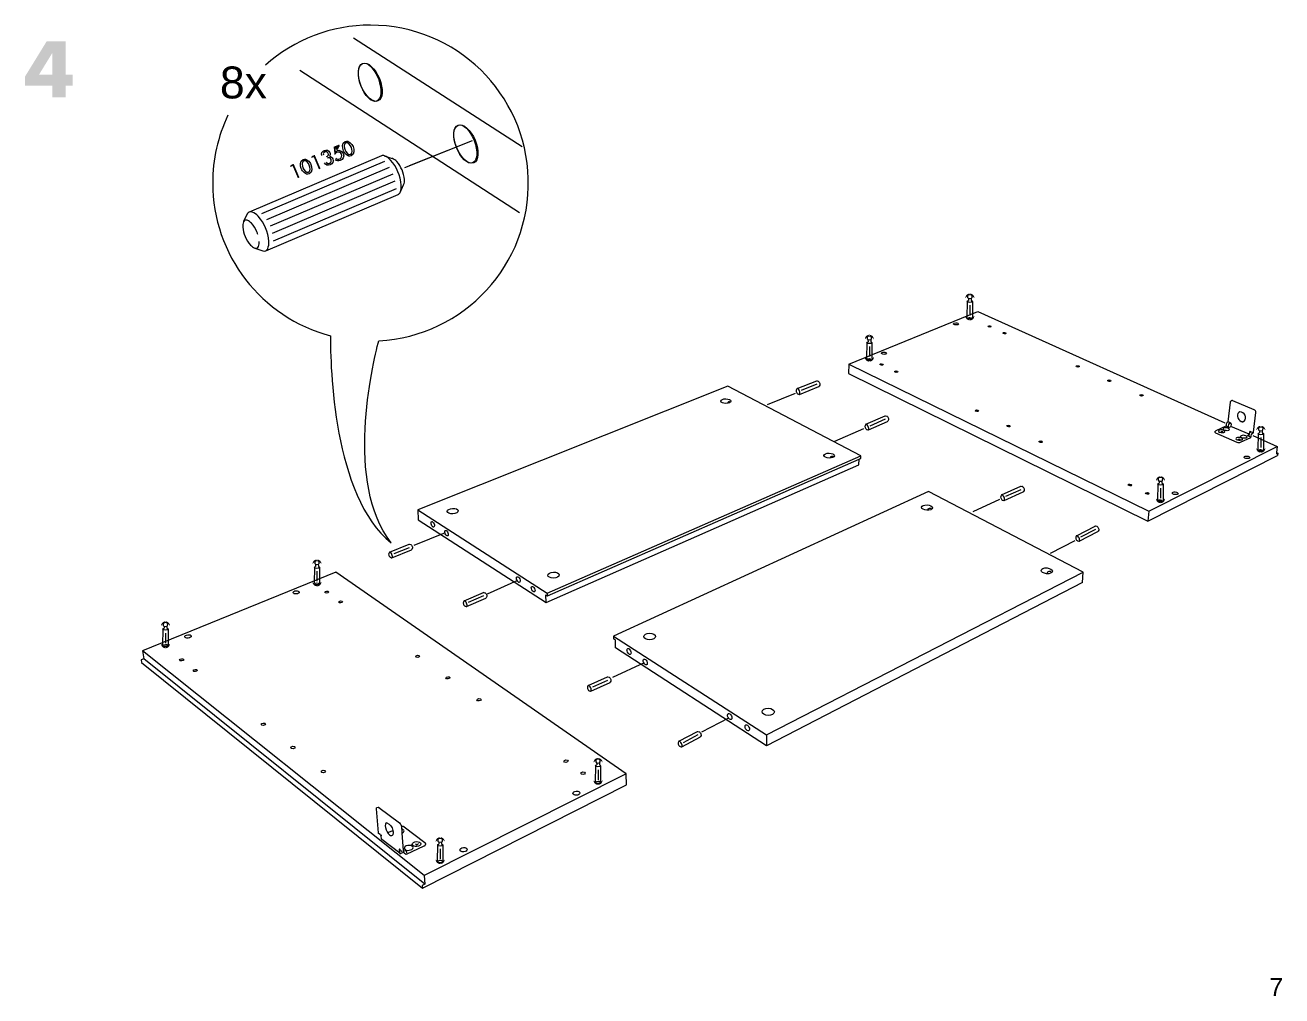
# Model space of a CAD drawing. Header units: metres. Extents: x -11.5 to 7.4, y -3.8 to 5.9.
# Drawn here: x 3.863 to 4.487, y 0.673 to 1.155 of the extents above; entities that cross this region are included whole.
import ezdxf

# ---------------------------------------------------------------- set-up
doc = ezdxf.new("R2010")
doc.units = ezdxf.units.M
doc.header["$MEASUREMENT"] = 0
for name, color, linetype, lineweight in [('PDF5_Geometry_Num_Penna__1_Num_Penna__255', 255, 'Continuous', 18), ('PDF5_Geometry_Num_Penna__7_Num_Penna__7', 7, 'Continuous', 18), ('PDF5_Text_Num_Penna__7_Num_Penna__7', 7, 'Continuous', 18)]:
    doc.layers.add(name, color=color, linetype=linetype, lineweight=lineweight)
doc.styles.add('GENERATED_STYLE_1', font='')
doc.styles.get('GENERATED_STYLE_1').set_extended_font_data('Arial')

msp = doc.modelspace()

# ---------------------------------------------------------------- hatches: boundary and pattern name
at = {"layer": 'PDF5_Geometry_Num_Penna__1_Num_Penna__255', "linetype": 'Continuous', "lineweight": 18}
for points in [[(4.33197, 1.02196, 0.414317), (4.32973, 1.01971)], [(4.33421, 1.01971, 0.414317), (4.33197, 1.02196)], [(4.32973, 1.01087, 0.41443), (4.33197, 1.00863)], [(4.33197, 1.00863, 0.41443), (4.33421, 1.01087)], [(4.28208, 1.00149, 0.414636), (4.27983, 0.99924)], [(4.28432, 0.99924, 0.414636), (4.28208, 1.00149)], [(4.27983, 0.9904, 0.41443), (4.28208, 0.98816)], [(4.28208, 0.98816, 0.41443), (4.28432, 0.9904)], [(4.47642, 0.95631, 0.414317), (4.47417, 0.95407)], [(4.47866, 0.95407, 0.41443), (4.47642, 0.95631)], [(4.47417, 0.94523, 0.414409), (4.47642, 0.94298)], [(4.47642, 0.94298, 0.414522), (4.47866, 0.94523)], [(4.42661, 0.93126, 0.41443), (4.42437, 0.92902)], [(4.42885, 0.92902, 0.41443), (4.42661, 0.93126)], [(4.42437, 0.92018, 0.41443), (4.42661, 0.91793)], [(4.42661, 0.91793, 0.41443), (4.42885, 0.92018)], [(4.00786, 0.88998, 0.414317), (4.00562, 0.88773)], [(4.0101, 0.88773, 0.41443), (4.00786, 0.88998)], [(4.00562, 0.87889, 0.414204), (4.00786, 0.87665)], [(4.00786, 0.87665, 0.414317), (4.0101, 0.87889)], [(3.93267, 0.85927, 0.414544), (3.93043, 0.85703)], [(3.93491, 0.85703, 0.414544), (3.93267, 0.85927)], [(3.93043, 0.84819, 0.41443), (3.93267, 0.84594)], [(3.93267, 0.84594, 0.41443), (3.93491, 0.84819)], [(4.14738, 0.79147, 0.414544), (4.14514, 0.78923)], [(4.14963, 0.78923, 0.414544), (4.14738, 0.79147)], [(4.14514, 0.78038, 0.41443), (4.14738, 0.77814)], [(4.14738, 0.77814, 0.41443), (4.14963, 0.78038)], [(4.06903, 0.75218, 0.41443), (4.06679, 0.74994)], [(4.07127, 0.74994, 0.41443), (4.06903, 0.75218)], [(4.06679, 0.74109, 0.41443), (4.06903, 0.73885)], [(4.06903, 0.73885, 0.41443), (4.07127, 0.74109)]]:
    msp.add_hatch(color=255, dxfattribs=at).paths.add_polyline_path(points)
at = {"layer": 'PDF5_Geometry_Num_Penna__7_Num_Penna__7', "linetype": 'Continuous', "lineweight": 18}
h = msp.add_hatch(color=7, dxfattribs=at)
h.paths.add_polyline_path([(3.87371, 1.14716), (3.86299, 1.12973), (3.86299, 1.12512), (3.87648, 1.12512), (3.87648, 1.11937), (3.88319, 1.11937), (3.88319, 1.12512), (3.88654, 1.12512), (3.88654, 1.13065), (3.88319, 1.13065), (3.88319, 1.14716)])
h.paths.add_polyline_path([(3.87648, 1.13065), (3.86992, 1.13065), (3.87648, 1.14134)], flags=0)
h = msp.add_hatch(color=7, dxfattribs=at)
h.paths.add_polyline_path([(4.01614, 1.09477), (4.01657, 1.09083), (4.01674, 1.0909), (4.0192, 1.09516), (4.01887, 1.09593)])
h.paths.add_polyline_path([(4.01723, 1.09266), (4.01705, 1.09424), (4.01769, 1.09289)], flags=0)
for points in [[(3.99462, 1.08471), (3.99581, 1.08521), (3.99838, 1.07917), (3.99919, 1.07952), (3.99629, 1.08634), (3.99476, 1.08569)], [(4.00508, 1.08915), (4.00626, 1.08966), (4.00883, 1.08362), (4.00964, 1.08396), (4.00675, 1.09078), (4.00522, 1.09013)]]:
    msp.add_hatch(color=7, dxfattribs=at).paths.add_polyline_path(points)

# ---------------------------------------------------------------- linework, layer by layer
at = {"layer": 'PDF5_Geometry_Num_Penna__1_Num_Penna__255', "color": 255, "linetype": 'Continuous', "lineweight": 18, "flags": 128}
for points in [[(4.08249, 1.09677), (4.05359, 1.08526)], [(4.07144, 0.90315), (4.0559, 0.89696)], [(4.09244, 0.87301), (4.10762, 0.87966)], [(4.17037, 0.83869), (4.15451, 0.83141)], [(4.19885, 0.8044), (4.21237, 0.81133)]]:
    msp.add_lwpolyline(points, dxfattribs=at)
at = {"layer": 'PDF5_Geometry_Num_Penna__7_Num_Penna__7', "color": 7, "linetype": 'Continuous', "lineweight": 18, "flags": 128}
for points in [[(4.03853, 0.99854, 0.974276), (4.03445, 1.15514, 0.185115), (3.98224, 1.13522)], [(3.96367, 1.11044, 0.111887), (3.95609, 1.07679, 0.340739), (4.01454, 1.00099)], [(3.9824, 1.04316), (4.0481, 1.0711, 0.199716), (4.04912, 1.07214, 0.116329), (4.04968, 1.07575, 0.162396), (4.04438, 1.08821, 0.116506), (4.04138, 1.09034, 0.199172), (4.03992, 1.09033), (3.97422, 1.06239)], [(4.05088, 1.07593, 0.117041), (4.05128, 1.07852, 0.162723), (4.04747, 1.08747, 0.116168), (4.04533, 1.08898)], [(3.97705, 1.04449), (3.98102, 1.04312, 0.399039), (3.98342, 1.04421, 0.116315), (3.98397, 1.04782, 0.162475), (3.97868, 1.06028, 0.116209), (3.97569, 1.06241, 0.398564), (3.97323, 1.06144), (3.97146, 1.05763)], [(3.97851, 1.05124, 0.025033), (3.97799, 1.05265, 0.080773), (3.97536, 1.05681, 0.117493), (3.97323, 1.05832, 0.415672), (3.97143, 1.05755, 0.117727), (3.97104, 1.05497, 0.162191), (3.97484, 1.04602, 0.116529), (3.97699, 1.04451, 0.412647), (3.97877, 1.04527, 0.116763), (3.97917, 1.04786)], [(4.24608, 0.97463), (4.24581, 0.97407, 0.102757), (4.24574, 0.97369, 0.079991), (4.2459, 0.97299, 0.08797), (4.24627, 0.97237, 0.126924), (4.24659, 0.97214), (4.24716, 0.97193)], [(4.24623, 0.97477), (4.25594, 0.97866, -0.204559), (4.25614, 0.97866), (4.25672, 0.97845, -0.116827), (4.25703, 0.97821, -0.087926), (4.2574, 0.9776, -0.089945), (4.25756, 0.97689, -0.115184), (4.25749, 0.9765), (4.25722, 0.97595)], [(4.24752, 0.97208, 0.115164), (4.24761, 0.97261, 0.161465), (4.24688, 0.97445, 0.113685), (4.24644, 0.97477)], [(4.47271, 0.95312), (4.47389, 0.963, 0.312809), (4.47318, 0.96428), (4.46254, 0.96877)], [(4.28034, 0.95707), (4.2899, 0.9613, -0.200185), (4.2901, 0.96131), (4.29069, 0.96112, -0.120209), (4.29101, 0.9609, -0.086878), (4.29141, 0.9603, -0.086359), (4.29159, 0.9596, -0.116705), (4.29154, 0.95921), (4.29129, 0.95865)], [(4.4666, 0.95852), (4.46681, 0.95845), (4.46701, 0.95839), (4.46721, 0.95836), (4.46741, 0.95836), (4.46761, 0.95838), (4.46779, 0.95842), (4.46797, 0.95849), (4.46813, 0.95858, 0.678827), (4.46595, 0.96322)], [(4.2802, 0.95692), (4.27995, 0.95635, 0.108292), (4.2799, 0.95597, 0.080643), (4.28008, 0.95528, 0.0861), (4.28047, 0.95467, 0.124364), (4.2808, 0.95445), (4.28138, 0.95426)], [(4.28158, 0.95427, 0.195673), (4.28173, 0.95442, 0.114759), (4.28181, 0.95495, 0.079312), (4.28155, 0.95593, 0.07791), (4.281, 0.95677, 0.112563), (4.28056, 0.95707)], [(4.47128, 0.9504), (4.4662, 0.948, -0.181146), (4.46473, 0.94804), (4.45414, 0.95265)], [(4.45825, 0.95301), (4.45813, 0.95297), (4.458, 0.95293), (4.45786, 0.9529, -0.139565), (4.45598, 0.95308)], [(4.46052, 0.95408), (4.46041, 0.95403), (4.46028, 0.95399), (4.46014, 0.95396, -0.142779), (4.45825, 0.95415)], [(4.46694, 0.94924), (4.46682, 0.94919), (4.46669, 0.94914), (4.46654, 0.94912, -0.146888), (4.46466, 0.94932)], [(4.46922, 0.95031), (4.4691, 0.95027), (4.46897, 0.95022), (4.46882, 0.95019, -0.136081), (4.46693, 0.95039)], [(4.3477, 0.92202), (4.35724, 0.92631, -0.208645), (4.35744, 0.92632), (4.35803, 0.92614, -0.117775), (4.35835, 0.92592, -0.090097), (4.35875, 0.92532, -0.086809), (4.35894, 0.92462, -0.116388), (4.35888, 0.92423), (4.35863, 0.92367)], [(4.34756, 0.92188), (4.34731, 0.92131, 0.106326), (4.34726, 0.92093, 0.08063), (4.34745, 0.92023, 0.087863), (4.34785, 0.91963, 0.122891), (4.34817, 0.91941), (4.34876, 0.91922)], [(4.34896, 0.91923, 0.195152), (4.34911, 0.91939, 0.118064), (4.34918, 0.91992, 0.079417), (4.34892, 0.92089, 0.076612), (4.34836, 0.92173, 0.113495), (4.34791, 0.92203)], [(4.31114, 0.91441), (4.31113, 0.91444), (4.31113, 0.91446), (4.31113, 0.91448), (4.31113, 0.9145), (4.31113, 0.91452), (4.31113, 0.91454, -0.790942), (4.31293, 0.91493)], [(4.38489, 0.90175), (4.39416, 0.90658, -0.209568), (4.39436, 0.90661), (4.39496, 0.90645, -0.116931), (4.39529, 0.90625, -0.08903), (4.39573, 0.90568, -0.08525), (4.39596, 0.90499, -0.113084), (4.39593, 0.9046), (4.39571, 0.90402)], [(4.38476, 0.90159), (4.38455, 0.90101, 0.105473), (4.38451, 0.90063, 0.078031), (4.38474, 0.89994, 0.087088), (4.38517, 0.89937, 0.119724), (4.38551, 0.89917), (4.38611, 0.89901)], [(4.38631, 0.89903, 0.193354), (4.38645, 0.8992, 0.119816), (4.38648, 0.89973, 0.077941), (4.38617, 0.90069, 0.076517), (4.38557, 0.90149, 0.116546), (4.3851, 0.90177)], [(4.04379, 0.89355), (4.04352, 0.89299, 0.100454), (4.04345, 0.89261, 0.079991), (4.04361, 0.89191, 0.08797), (4.04398, 0.89129, 0.126924), (4.0443, 0.89106), (4.04487, 0.89085)], [(4.04394, 0.89369), (4.05364, 0.89758, -0.204559), (4.05385, 0.89758), (4.05442, 0.89736, -0.118927), (4.05474, 0.89713, -0.087744), (4.05511, 0.89651, -0.087461), (4.05527, 0.89581, -0.112757), (4.0552, 0.89542), (4.05493, 0.89487)], [(4.04523, 0.891, 0.115164), (4.04532, 0.89153, 0.160364), (4.04459, 0.89337, 0.113477), (4.04415, 0.89369)], [(4.37049, 0.8829), (4.37048, 0.88295), (4.37047, 0.883), (4.37046, 0.88305), (4.37046, 0.8831), (4.37046, 0.88314), (4.37046, 0.88319, -0.822098), (4.3725, 0.8834)], [(4.08092, 0.86943), (4.09047, 0.87367, -0.204444), (4.09068, 0.87368), (4.09126, 0.87349, -0.118003), (4.09158, 0.87327, -0.087577), (4.09198, 0.87267, -0.086646), (4.09217, 0.87197, -0.114261), (4.09211, 0.87158), (4.09186, 0.87101)], [(4.08077, 0.86929), (4.08052, 0.86872, 0.10657), (4.08047, 0.86834, 0.079701), (4.08065, 0.86764, 0.085812), (4.08104, 0.86704, 0.122669), (4.08137, 0.86682), (4.08195, 0.86663)], [(4.08215, 0.86663, 0.197944), (4.0823, 0.86679, 0.116748), (4.08238, 0.86732, 0.079333), (4.08213, 0.86829, 0.07791), (4.08158, 0.86914, 0.114117), (4.08113, 0.86944)], [(4.14254, 0.82743), (4.15208, 0.83172, -0.20876), (4.15228, 0.83173), (4.15286, 0.83154, -0.116717), (4.15319, 0.83132, -0.086554), (4.15358, 0.83072, -0.086809), (4.15378, 0.83002, -0.116705), (4.15372, 0.82964), (4.15347, 0.82907)], [(4.1424, 0.82728), (4.14215, 0.82671, 0.108688), (4.1421, 0.82633, 0.080295), (4.14229, 0.82563, 0.089404), (4.14269, 0.82503, 0.124878), (4.14301, 0.82481), (4.1436, 0.82463)], [(4.1438, 0.82463, 0.19493), (4.14394, 0.82479, 0.114667), (4.14401, 0.82532, 0.079417), (4.14376, 0.82629, 0.077117), (4.1432, 0.82714, 0.115052), (4.14275, 0.82743)], [(4.18738, 0.79963), (4.18716, 0.79904, 0.105473), (4.18713, 0.79866, 0.078438), (4.18736, 0.79798, 0.087739), (4.18779, 0.7974, 0.121779), (4.18813, 0.7972), (4.18873, 0.79705)], [(4.18751, 0.79978), (4.19678, 0.80462, -0.205182), (4.19698, 0.80464), (4.19758, 0.80449, -0.113596), (4.19791, 0.80429, -0.088919), (4.19835, 0.80371, -0.085386), (4.19858, 0.80303, -0.113437), (4.19855, 0.80264), (4.19833, 0.80206)], [(4.18893, 0.79707, 0.196876), (4.18906, 0.79723, 0.119581), (4.1891, 0.79777, 0.079097), (4.18879, 0.79872, 0.075891), (4.18819, 0.79953, 0.113492), (4.18772, 0.7998)], [(4.03762, 0.76683), (4.03819, 0.76709), (4.03827, 0.76711), (4.03836, 0.76711), (4.03845, 0.76709), (4.03855, 0.76704), (4.03865, 0.76697), (4.04889, 0.75924, -0.185419), (4.04977, 0.75751), (4.04977, 0.75746)], [(4.0426, 0.7593, -0.267795), (4.04551, 0.75554), (4.04557, 0.75524), (4.04563, 0.75495), (4.04566, 0.75468), (4.04567, 0.75442), (4.04566, 0.75416), (4.04564, 0.75394), (4.0456, 0.75373), (4.04555, 0.75355), (4.04546, 0.75337), (4.04537, 0.75323)]]:
    msp.add_lwpolyline(points, format="xyb", dxfattribs=at)
for points in [[(4.02594, 1.14887), (4.10972, 1.09494)], [(3.99928, 1.13284), (4.10833, 1.06219)], [(4.08484, 1.0977), (4.05124, 1.08433)], [(3.98053, 1.06175), (4.04149, 1.08767)], [(4.04129, 1.09037), (4.04527, 1.089)], [(3.98292, 1.05876), (4.04387, 1.08467)], [(3.98474, 1.05552), (4.04562, 1.08141)], [(3.98577, 1.05196), (4.04672, 1.07787)], [(3.98632, 1.04819), (4.04728, 1.07411)], [(4.04908, 1.07205), (4.05085, 1.07586)], [(4.33068, 1.01808), (4.33055, 1.01013)], [(4.33086, 1.02082), (4.33088, 1.01998)], [(4.33128, 1.01955), (4.3313, 1.01852)], [(4.33263, 1.01956), (4.33265, 1.01851)], [(4.33304, 1.01998), (4.33307, 1.02082)], [(4.33323, 1.01808), (4.33325, 1.01011)], [(4.27192, 0.98695), (4.33601, 1.01299), (4.45847, 0.9578)], [(4.33197, 1.01611), (4.33197, 1.01113)], [(4.28097, 1.00035), (4.28099, 0.99951)], [(4.28139, 0.99908), (4.28141, 0.99805)], [(4.28274, 0.99909), (4.28276, 0.99804)], [(4.28315, 0.99951), (4.28318, 1.00035)], [(4.28079, 0.99761), (4.28065, 0.98966)], [(4.28208, 0.99564), (4.28208, 0.99067)], [(4.28334, 0.99761), (4.28336, 0.98964)], [(4.27192, 0.98695), (4.27178, 0.98233)], [(4.27192, 0.98695), (4.42076, 0.91392), (4.48459, 0.94603)], [(4.27178, 0.98233), (4.42027, 0.90896)], [(4.27787, 0.94021), (4.2779, 0.94142), (4.21178, 0.97591), (4.05785, 0.91466)], [(4.24737, 0.97193), (4.25707, 0.97581)], [(4.2484, 0.97399), (4.2561, 0.97707)], [(4.24518, 0.97227), (4.23142, 0.9668)], [(4.46018, 0.95822), (4.46129, 0.96804), (4.46132, 0.96818), (4.46136, 0.9683), (4.46141, 0.96841), (4.46149, 0.9685), (4.46158, 0.96858), (4.46167, 0.96864)], [(4.462, 0.96879), (4.46167, 0.96864)], [(4.46254, 0.96877), (4.46243, 0.96881), (4.46231, 0.96883), (4.4622, 0.96883), (4.4621, 0.96882), (4.462, 0.96879)], [(4.26491, 0.94871), (4.27939, 0.95506)], [(4.28158, 0.95427), (4.29114, 0.95851)], [(4.28254, 0.95637), (4.29012, 0.95973)], [(4.45907, 0.95611), (4.45404, 0.95376)], [(4.46094, 0.95741), (4.4604, 0.95716), (4.46028, 0.95607), (4.46025, 0.95595), (4.46021, 0.95582), (4.46016, 0.95569), (4.46011, 0.95573), (4.46008, 0.95577), (4.46008, 0.95582), (4.4601, 0.95586), (4.46015, 0.95589), (4.45988, 0.95576), (4.45907, 0.95611)], [(4.45914, 0.95627), (4.45913, 0.95621), (4.45911, 0.95616), (4.45907, 0.95611)], [(4.45925, 0.9572), (4.45914, 0.95627)], [(4.45975, 0.95802), (4.45967, 0.95797), (4.45958, 0.9579), (4.4595, 0.95781), (4.45942, 0.95769), (4.45936, 0.95758), (4.45931, 0.95746), (4.45927, 0.95733), (4.45925, 0.9572)], [(4.46018, 0.95822), (4.45974, 0.95802)], [(4.46015, 0.95589), (4.46013, 0.95572)], [(4.46016, 0.95569), (4.46018, 0.95569), (4.46021, 0.95567), (4.46034, 0.95561)], [(4.46099, 0.95787), (4.46018, 0.95822)], [(4.46034, 0.95561), (4.46042, 0.95559), (4.4605, 0.95557), (4.46059, 0.95556), (4.46069, 0.95556), (4.46076, 0.95557), (4.46083, 0.9556), (4.46136, 0.95585)], [(4.46094, 0.95741), (4.46101, 0.95746), (4.46107, 0.95752), (4.46114, 0.95759), (4.4612, 0.95768)], [(4.46125, 0.95776), (4.46118, 0.95778), (4.46112, 0.95777), (4.46106, 0.95775), (4.46101, 0.9577), (4.46098, 0.95764), (4.46095, 0.95757), (4.46099, 0.95787)], [(4.4612, 0.95768), (4.4612, 0.95769), (4.46121, 0.9577), (4.46122, 0.95772), (4.46123, 0.95773), (4.46123, 0.95775), (4.46125, 0.95776), (4.46126, 0.95775)], [(4.46163, 0.95728), (4.46163, 0.95736), (4.46161, 0.95744), (4.46158, 0.95752), (4.46152, 0.9576), (4.46147, 0.95766), (4.46139, 0.95769), (4.46126, 0.95775)], [(4.46163, 0.95728), (4.46149, 0.95605), (4.46147, 0.95599), (4.46144, 0.95593), (4.46141, 0.95588), (4.46136, 0.95585)], [(4.47062, 0.95211), (4.46149, 0.95605)], [(4.47531, 0.95517), (4.47533, 0.95434)], [(4.47748, 0.95434), (4.47752, 0.95517)], [(4.45414, 0.95265), (4.45403, 0.95271), (4.45393, 0.95278), (4.45384, 0.95284), (4.45379, 0.95292), (4.45376, 0.95299), (4.45376, 0.95306), (4.45381, 0.95352), (4.45383, 0.95359), (4.45388, 0.95365), (4.45394, 0.95371), (4.45404, 0.95376)], [(4.45665, 0.95363), (4.45709, 0.95331), (4.45752, 0.95358)], [(4.46527, 0.94984), (4.4657, 0.94951), (4.46614, 0.94978)], [(4.4701, 0.9514), (4.47004, 0.95143), (4.47, 0.95147), (4.46998, 0.95151), (4.46998, 0.95155), (4.47, 0.95159), (4.47004, 0.95161)], [(4.47004, 0.95161), (4.47003, 0.95144)], [(4.47059, 0.95188), (4.47004, 0.95161)], [(4.47032, 0.95131), (4.47028, 0.95133), (4.47024, 0.95134), (4.4701, 0.9514)], [(4.47032, 0.95131), (4.47042, 0.95129), (4.47051, 0.95128), (4.47049, 0.95124), (4.47046, 0.95119)], [(4.47046, 0.95119), (4.47128, 0.95084)], [(4.47114, 0.95311), (4.47106, 0.95306), (4.47097, 0.95298), (4.47089, 0.95289), (4.47082, 0.95278), (4.47075, 0.95266), (4.4707, 0.95255), (4.47066, 0.95242), (4.47064, 0.95229), (4.47054, 0.95142)], [(4.47119, 0.95348), (4.47117, 0.95349), (4.47109, 0.95351), (4.47103, 0.95351), (4.47096, 0.95348), (4.47091, 0.95344), (4.47088, 0.95338), (4.47085, 0.9533), (4.47079, 0.95274)], [(4.47148, 0.95327), (4.47115, 0.95311)], [(4.47118, 0.95345), (4.47118, 0.95347), (4.47118, 0.95348), (4.4713, 0.95343)], [(4.47128, 0.9504), (4.47136, 0.95048), (4.47144, 0.95057), (4.47151, 0.95068), (4.47157, 0.95079), (4.47161, 0.95092), (4.47165, 0.95104), (4.47167, 0.95115), (4.47179, 0.95216)], [(4.4713, 0.95343), (4.47137, 0.95339), (4.47143, 0.95334), (4.47148, 0.95327)], [(4.47151, 0.95329), (4.47154, 0.9533), (4.47156, 0.95333), (4.47158, 0.95337), (4.47158, 0.95341), (4.47241, 0.95306)], [(4.47234, 0.9525), (4.47187, 0.95228), (4.47185, 0.95226), (4.47181, 0.95223), (4.4718, 0.9522), (4.47179, 0.95216)], [(4.47234, 0.9525), (4.47242, 0.95255), (4.47249, 0.95261), (4.47255, 0.9527), (4.47261, 0.9528), (4.47266, 0.9529), (4.4727, 0.95301), (4.47271, 0.95312)], [(4.47243, 0.95151), (4.48459, 0.94603)], [(4.47513, 0.95244), (4.47499, 0.94448)], [(4.47572, 0.9539), (4.47575, 0.95288)], [(4.47642, 0.95047), (4.47642, 0.94549)], [(4.47708, 0.95392), (4.4771, 0.95287)], [(4.47768, 0.95244), (4.4777, 0.94446)], [(4.48423, 0.94311), (4.48414, 0.94243)], [(4.48414, 0.94243), (4.48488, 0.94281)], [(4.48459, 0.94603), (4.48423, 0.94311)], [(4.48423, 0.94311), (4.48488, 0.94281)], [(4.48488, 0.94281), (4.48473, 0.94161)], [(4.12157, 0.8686), (4.2769, 0.93701)], [(4.1222, 0.87325), (4.2779, 0.94142)], [(4.12225, 0.87195), (4.27699, 0.93982)], [(4.27691, 0.93701), (4.27699, 0.93982)], [(4.27699, 0.93982), (4.27787, 0.94021)], [(4.42027, 0.90896), (4.48473, 0.94161)], [(4.4255, 0.93012), (4.42552, 0.92929)], [(4.42768, 0.92929), (4.42772, 0.93012)], [(4.31146, 0.92374), (4.15511, 0.85188), (4.15514, 0.85057)], [(4.38787, 0.87856), (4.3883, 0.88366), (4.31146, 0.92374)], [(4.34896, 0.91923), (4.35849, 0.92352)], [(4.34991, 0.92134), (4.35746, 0.92474)], [(4.42533, 0.92739), (4.42519, 0.91943)], [(4.42592, 0.92885), (4.42594, 0.92783)], [(4.42661, 0.92542), (4.42661, 0.92044)], [(4.42728, 0.92887), (4.42729, 0.92782)], [(4.42787, 0.92739), (4.42789, 0.91941)], [(4.34663, 0.9197), (4.33342, 0.91363)], [(4.05785, 0.91466), (4.1222, 0.87325)], [(4.05785, 0.91466), (4.05818, 0.90966), (4.12157, 0.8686)], [(4.42076, 0.91392), (4.42027, 0.90896)], [(4.38713, 0.90119), (4.39448, 0.90503)], [(4.07144, 0.90315), (4.0559, 0.89696)], [(4.37193, 0.89318), (4.3842, 0.89947)], [(4.38631, 0.89903), (4.39558, 0.90387)], [(4.04507, 0.89085), (4.05478, 0.89473)], [(4.04611, 0.89291), (4.0538, 0.89599)], [(4.00658, 0.8861), (4.00644, 0.87815)], [(4.00675, 0.88884), (4.00677, 0.88801)], [(4.00717, 0.88757), (4.00719, 0.88654)], [(4.00853, 0.88758), (4.00854, 0.88653)], [(4.00893, 0.88801), (4.00897, 0.88884)], [(4.00912, 0.8861), (4.00915, 0.87813)], [(4.16144, 0.77809), (4.16133, 0.78364), (4.01729, 0.88371), (3.92133, 0.84473)], [(4.00786, 0.88413), (4.00786, 0.87916)], [(4.09244, 0.87301), (4.10762, 0.87966)], [(4.15511, 0.85188), (4.23105, 0.80299), (4.3883, 0.88366)], [(4.38787, 0.87856), (4.23097, 0.79753), (4.15609, 0.84606), (4.15601, 0.85)], [(4.08215, 0.86663), (4.09171, 0.87087)], [(4.08312, 0.86874), (4.09069, 0.87209)], [(4.12157, 0.8686), (4.12142, 0.87248), (4.12225, 0.87195)], [(4.1222, 0.87325), (4.12225, 0.87195)], [(3.93139, 0.8554), (3.93125, 0.84744)], [(3.93156, 0.85813), (3.93158, 0.8573)], [(3.93198, 0.85686), (3.932, 0.85584)], [(3.93334, 0.85688), (3.93335, 0.85583)], [(3.93374, 0.8573), (3.93378, 0.85813)], [(3.93393, 0.8554), (3.93395, 0.84742)], [(3.93267, 0.85343), (3.93267, 0.84845)], [(4.15601, 0.85), (4.15514, 0.85057)], [(4.16133, 0.78364), (4.06107, 0.73321), (3.92132, 0.84473)], [(3.92132, 0.84473), (3.92185, 0.84074)], [(3.92185, 0.84074), (3.92061, 0.84023)], [(3.92061, 0.84023), (3.92079, 0.8389)], [(3.92079, 0.8389), (4.06017, 0.72681), (4.16144, 0.77809)], [(4.06137, 0.7289), (3.92185, 0.84074)], [(4.17037, 0.83869), (4.15451, 0.83141)], [(4.14475, 0.82674), (4.1523, 0.83014)], [(4.1438, 0.82463), (4.15333, 0.82893)], [(4.19885, 0.8044), (4.21237, 0.81133)], [(4.18893, 0.79707), (4.1982, 0.8019)], [(4.18975, 0.79923), (4.1971, 0.80306)], [(4.23105, 0.80299), (4.23097, 0.79753)], [(4.1461, 0.7876), (4.14596, 0.77964)], [(4.14628, 0.79033), (4.1463, 0.7895)], [(4.14669, 0.78906), (4.14671, 0.78804)], [(4.14805, 0.78908), (4.14806, 0.78803)], [(4.14845, 0.7895), (4.14849, 0.79033)], [(4.14865, 0.7876), (4.14867, 0.77962)], [(4.14738, 0.78563), (4.14738, 0.78065)], [(4.0374, 0.76618), (4.0374, 0.76634), (4.0374, 0.76648), (4.03743, 0.7666), (4.03748, 0.7667), (4.03754, 0.76678), (4.03762, 0.76683)], [(4.03833, 0.7543), (4.0374, 0.76618)], [(4.04354, 0.75463), (4.04551, 0.75554)], [(4.0512, 0.75724), (4.05107, 0.75732), (4.05092, 0.75738), (4.05075, 0.75744), (4.05057, 0.75748), (4.05037, 0.7575), (4.05018, 0.7575), (4.04997, 0.75749), (4.04977, 0.75746), (4.04994, 0.75524)], [(4.04994, 0.75524), (4.05002, 0.75418)], [(4.0512, 0.75724), (4.06141, 0.74953)], [(4.03847, 0.75402), (4.0384, 0.7541), (4.03836, 0.75419), (4.03833, 0.7543)], [(4.03925, 0.75343), (4.03847, 0.75402)], [(4.03928, 0.7534), (4.03936, 0.75337), (4.03945, 0.75336), (4.03955, 0.75337), (4.03962, 0.75328), (4.03968, 0.75318), (4.03973, 0.75306), (4.03976, 0.75295), (4.03979, 0.75284)], [(4.03995, 0.75115), (4.03991, 0.75119), (4.03979, 0.75284)], [(4.04895, 0.74419), (4.04008, 0.75099), (4.04001, 0.75107), (4.03996, 0.75115)], [(4.05002, 0.75418), (4.05064, 0.74557)], [(4.05673, 0.74882), (4.05764, 0.74836), (4.05823, 0.74901)], [(4.06141, 0.74953), (4.06151, 0.74944), (4.06159, 0.74933), (4.06164, 0.74923), (4.06166, 0.74912)], [(4.06166, 0.74912), (4.0617, 0.74856)], [(4.06792, 0.75104), (4.06794, 0.75021)], [(4.06834, 0.74977), (4.06836, 0.74874)], [(4.0697, 0.74979), (4.06971, 0.74874)], [(4.0701, 0.75021), (4.07013, 0.75104)], [(4.04889, 0.74621), (4.04883, 0.74625), (4.04877, 0.74626), (4.04871, 0.74625), (4.04868, 0.7462), (4.04866, 0.74613), (4.04866, 0.74604), (4.04878, 0.74437)], [(4.04878, 0.74437), (4.0488, 0.74439), (4.04886, 0.74427), (4.04895, 0.74418)], [(4.04942, 0.74563), (4.04939, 0.74566), (4.04935, 0.7457), (4.04929, 0.74578), (4.04922, 0.74588), (4.04916, 0.74596), (4.0491, 0.74604), (4.04903, 0.74611), (4.04889, 0.74621)], [(4.04895, 0.74419), (4.04905, 0.74413), (4.04917, 0.74409), (4.04929, 0.74409), (4.04944, 0.74412), (4.04958, 0.74417)], [(4.04942, 0.74563), (4.05022, 0.74502)], [(4.04958, 0.74417), (4.05052, 0.74462)], [(4.05094, 0.74468), (4.05083, 0.74468), (4.05072, 0.74468), (4.05061, 0.74465), (4.05052, 0.74462)], [(4.0506, 0.74653), (4.05074, 0.74658), (4.05088, 0.74661), (4.05101, 0.7466), (4.05113, 0.74657), (4.05123, 0.74651)], [(4.05162, 0.74546), (4.05069, 0.74501)], [(4.05112, 0.74437), (4.05104, 0.74445), (4.05098, 0.74456), (4.05094, 0.74468)], [(4.05112, 0.74437), (4.05191, 0.74376)], [(4.05123, 0.74651), (4.05202, 0.74591)], [(4.05234, 0.74369), (4.05222, 0.74367), (4.0521, 0.74368), (4.052, 0.74371), (4.05191, 0.74376)], [(4.05221, 0.74554), (4.05229, 0.7444)], [(4.05234, 0.74369), (4.06113, 0.74785), (4.06127, 0.74793), (4.0614, 0.74802), (4.06151, 0.74812), (4.0616, 0.74823), (4.06166, 0.74834), (4.06169, 0.74845), (4.0617, 0.74856)], [(4.06775, 0.74831), (4.06761, 0.74035)], [(4.06903, 0.74634), (4.06903, 0.74136)], [(4.07029, 0.74831), (4.07031, 0.74033)], [(4.06107, 0.73321), (4.06137, 0.7289), (4.06006, 0.72824)], [(4.06006, 0.72824), (4.06017, 0.72681)]]:
    msp.add_lwpolyline(points, dxfattribs=at)
for points in [[(4.47053, 0.95135), (4.47052, 0.95132)], [(4.03928, 0.7534), (4.03927, 0.75341), (4.03926, 0.75342)], [(4.0395, 0.75341), (4.03952, 0.75339)]]:
    msp.add_lwpolyline(points, close=True, dxfattribs=at)
at = {"layer": 'PDF5_Geometry_Num_Penna__7_Num_Penna__7', "color": 7, "linetype": 'Continuous', "lineweight": 18}
for centre, radius, start, end in [((4.33091, 1.00982), 0.000347, 166.31819, 179.64881), ((4.28102, 0.98935), 0.000347, 166.31819, 179.64881), ((4.2124, 0.96738), 0.000809, 43.0897, 174.5946), ((4.47536, 0.94417), 0.000349, 166.36714, 179.8104), ((4.26357, 0.94033), 0.000878, 33.62091, 181.24159), ((4.42555, 0.91912), 0.000347, 166.31819, 179.64881), ((3.9316, 0.84713), 0.000336, 166.10641, 179.64356), ((4.14631, 0.77933), 0.000336, 166.10641, 179.64356), ((4.06798, 0.74004), 0.000357, 166.52367, 179.65387)]:
    msp.add_arc(centre, radius, start, end, dxfattribs=at)
for centre, major_axis, ratio in [((4.03432, 1.1268), (-0.00381, 0.00929), 0.487102), ((4.034, 1.1268), (-0.00351, 0.00933), 0.467744), ((4.08181, 1.09613), (-0.00391, 0.00934), 0.488228), ((4.0815, 1.09613), (-0.00361, 0.00938), 0.470089), ((4.32506, 1.00689), (-0.00126, 0.00006), 0.4276), ((4.332, 1.00972), (-0.000777, 0.000042), 0.430034), ((4.34183, 1.00563), (-0.000785, 0.00004), 0.435624), ((4.34917, 1.0023), (-0.00079, 0.000045), 0.432178), ((4.28931, 0.99233), (-0.00128, 0.00004), 0.443351), ((4.28195, 0.98933), (-0.000807, 0.000028), 0.4446), ((4.28817, 0.98673), (-0.00081, 0.00003), 0.447308), ((4.38552, 0.9858), (-0.000812, 0.000056), 0.443099), ((4.29545, 0.98319), (-0.000816, 0.000027), 0.44564), ((4.40117, 0.97869), (-0.000819, 0.000068), 0.442165), ((4.21088, 0.96856), (-0.0025, 0.00001), 0.459737), ((4.41716, 0.97144), (-0.000831, 0.000071), 0.451081), ((4.33546, 0.96378), (-0.000835, 0.000049), 0.465244), ((4.35112, 0.95618), (-0.000848, 0.000047), 0.462971), ((4.36713, 0.94842), (-0.000853, 0.000055), 0.475212), ((4.26211, 0.94153), (-0.00259, 0.00007), 0.480237), ((4.4764, 0.94413), (-0.000867, 0.000099), 0.456719), ((4.4695, 0.94067), (-0.00139, 0.00015), 0.462944), ((4.41142, 0.92693), (-0.000887, 0.000078), 0.478459), ((4.4339, 0.92283), (-0.00142, 0.00014), 0.47906), ((4.31068, 0.91574), (-0.00269, 0.00013), 0.496092), ((4.42006, 0.92275), (-0.000888, 0.000083), 0.484872), ((4.42655, 0.91914), (-0.000897, 0.000092), 0.483221), ((4.07525, 0.914), (0.00273, 0.00015), 0.491437), ((4.06534, 0.90743), (-0.00055, 0.00134), 0.487196), ((4.0722, 0.903), (-0.00057, 0.00135), 0.488216), ((4.37017, 0.88435), (-0.0028, 0.00023), 0.512899), ((4.1078, 0.88001), (-0.00059, 0.00138), 0.505572), ((4.12526, 0.88224), (0.00284, 0.0001), 0.516345), ((3.99753, 0.87367), (0.00155, 0.00015), 0.513399), ((4.00789, 0.87789), (0.000963, 0.000094), 0.510863), ((4.0127, 0.87378), (0.000967, 0.000084), 0.513387), ((4.11518, 0.87525), (-0.00061, 0.00139), 0.508457), ((4.01961, 0.8689), (0.00097, 0.000089), 0.521125), ((3.94386, 0.85181), (0.00161, 0.00021), 0.516936), ((4.173, 0.85177), (0.00294, 0.00006), 0.54066), ((3.93273, 0.84728), (0.00101, 0.00014), 0.517651), ((4.05781, 0.84192), (0.001, 0.00008), 0.539001), ((4.16276, 0.84434), (-0.00066, 0.00143), 0.527723), ((3.94068, 0.84019), (0.00102, 0.00014), 0.524832), ((4.17083, 0.83913), (-0.00066, 0.00144), 0.530863), ((3.94743, 0.83487), (0.00102, 0.00013), 0.529178), ((4.07287, 0.83127), (0.00102, 0.00008), 0.542603), ((4.08833, 0.82035), (0.00103, 0.00007), 0.556168), ((4.21276, 0.81205), (-0.00073, 0.00147), 0.546113), ((4.23189, 0.81438), (-0.00307, 0.00004), 0.56756), ((3.98123, 0.80825), (0.00106, 0.00013), 0.550372), ((4.22148, 0.80641), (-0.00074, 0.00148), 0.550047), ((3.99592, 0.79668), (0.00107, 0.00013), 0.555766), ((4.13145, 0.78989), (0.00106, 0.00006), 0.579502), ((4.01102, 0.78478), (0.00108, 0.00013), 0.564679), ((4.13991, 0.7839), (0.00107, 0.00005), 0.586806), ((4.14742, 0.77941), (0.00108, 0.00005), 0.586096), ((4.13665, 0.77401), (0.00173, 0.00008), 0.591541), ((4.05732, 0.74873), (0.00214, 0.00019), 0.574906), ((4.08063, 0.74594), (0.00179, 0.00016), 0.605287), ((4.06897, 0.74009), (0.00113, 0.00011), 0.607254)]:
    msp.add_ellipse(centre, major_axis=major_axis, ratio=ratio, dxfattribs=at)
for centre, major_axis, ratio, start_param, end_param in [((4.46686, 0.96082), (-0.00111, 0.00232), 0.740023, 6.172682, 8.721084), ((4.45926, 0.95462), (-0.00162, 0.00016), 0.433194, 2.504028, 7.224206), ((4.45699, 0.95356), (-0.00162, 0.00016), 0.436811, 2.51206, 7.22883), ((4.46567, 0.9498), (-0.00162, 0.00017), 0.43934, 2.519856, 7.23145), ((4.46794, 0.95087), (-0.00163, 0.00017), 0.438819, 2.51996, 7.229147), ((4.04368, 0.75614), (-0.0014, 0.0031), 0.44133, 6.0738, 8.746133), ((4.04889, 0.75507), (0.00218, 0.00023), 0.55925, 5.199949, 7.33647), ((4.03905, 0.76969), (-0.00601, 0.01667), 0.196433, 2.858786, 3.248134), ((4.05981, 0.74586), (-0.00854, 0.00098), 0.299743, 5.852871, 6.432871), ((4.0534, 0.74688), (0.00214, 0.0002), 0.577164, 4.019197, 8.411834)]:
    msp.add_ellipse(centre, major_axis=major_axis, ratio=ratio, start_param=start_param, end_param=end_param, dxfattribs=at)
for points in [[(4.02187, 1.09738), (4.02363, 1.09813), (4.02516, 1.09624), (4.02576, 1.09484)], [(4.0102, 1.09039), (4.00989, 1.09158), (4.01035, 1.09248), (4.01147, 1.09296)], [(4.01176, 1.09221), (4.01114, 1.09194), (4.01088, 1.09138), (4.01104, 1.09075)], [(4.01147, 1.09296), (4.01256, 1.09342), (4.01374, 1.0931), (4.01422, 1.09196)], [(4.01344, 1.09154), (4.01315, 1.09223), (4.01244, 1.0925), (4.01176, 1.09221)], [(4.01422, 1.09196), (4.01451, 1.09129), (4.01445, 1.09063), (4.01401, 1.09006)], [(4.01775, 1.09204), (4.01728, 1.09184), (4.01687, 1.0914), (4.01674, 1.0909)], [(4.01769, 1.09289), (4.01901, 1.09346), (4.02036, 1.09269), (4.0209, 1.09144)], [(4.02007, 1.09112), (4.0197, 1.09199), (4.01863, 1.09242), (4.01775, 1.09204)], [(4.021, 1.09282), (4.02041, 1.09422), (4.02011, 1.09663), (4.02187, 1.09738)], [(4.02218, 1.09666), (4.02096, 1.09614), (4.02141, 1.09411), (4.02181, 1.09317)], [(4.02489, 1.09028), (4.02314, 1.08953), (4.0216, 1.09143), (4.021, 1.09282)], [(4.02181, 1.09317), (4.02221, 1.09223), (4.02335, 1.09052), (4.02457, 1.09104)], [(4.02494, 1.0945), (4.02454, 1.09544), (4.0234, 1.09718), (4.02218, 1.09666)], [(4.02457, 1.09104), (4.02579, 1.09155), (4.02534, 1.09356), (4.02494, 1.0945)], [(4.02576, 1.09484), (4.02635, 1.09345), (4.02665, 1.09102), (4.02489, 1.09028)], [(4.00009, 1.08393), (3.9995, 1.08533), (3.9992, 1.08774), (4.00096, 1.08849)], [(4.00127, 1.08777), (4.00005, 1.08725), (4.0005, 1.08523), (4.0009, 1.08428)], [(4.00096, 1.08849), (4.00272, 1.08924), (4.00425, 1.08735), (4.00485, 1.08595)], [(4.00403, 1.08561), (4.00363, 1.08655), (4.00249, 1.08829), (4.00127, 1.08777)], [(4.00366, 1.08215), (4.00488, 1.08267), (4.00443, 1.08467), (4.00403, 1.08561)], [(4.00485, 1.08595), (4.00544, 1.08456), (4.00573, 1.08213), (4.00398, 1.08139)], [(4.01438, 1.08581), (4.01332, 1.08536), (4.01206, 1.08565), (4.01153, 1.08675)], [(4.01235, 1.0871), (4.01271, 1.08647), (4.01348, 1.0863), (4.01413, 1.08658)], [(4.01257, 1.08988), (4.0133, 1.09019), (4.01379, 1.09072), (4.01344, 1.09154)], [(4.01486, 1.08847), (4.01449, 1.08933), (4.01368, 1.0896), (4.01287, 1.08918)], [(4.01401, 1.09006), (4.01481, 1.09002), (4.01538, 1.08951), (4.01569, 1.08878)], [(4.01413, 1.08658), (4.01489, 1.0869), (4.01518, 1.08773), (4.01486, 1.08847)], [(4.01569, 1.08878), (4.01623, 1.0875), (4.0156, 1.08633), (4.01438, 1.08581)], [(4.0194, 1.08794), (4.01856, 1.08758), (4.01753, 1.08767), (4.01682, 1.08825)], [(4.0172, 1.08912), (4.01765, 1.08863), (4.01853, 1.08849), (4.01913, 1.08875)], [(4.01913, 1.08875), (4.02006, 1.08914), (4.02046, 1.09021), (4.02007, 1.09112)], [(4.0209, 1.09144), (4.02151, 1.09), (4.0208, 1.08854), (4.0194, 1.08794)], [(4.04533, 1.08898), (4.04536, 1.08898), (4.04524, 1.08901), (4.04527, 1.08901)], [(4.00398, 1.08139), (4.00223, 1.08064), (4.00069, 1.08254), (4.00009, 1.08393)], [(4.0009, 1.08428), (4.0013, 1.08334), (4.00244, 1.08163), (4.00366, 1.08215)], [(4.05085, 1.07586), (4.05088, 1.07586), (4.05086, 1.07593), (4.05088, 1.07593)], [(4.33068, 1.01808), (4.33068, 1.01827), (4.33093, 1.01843), (4.3313, 1.01852)], [(4.33196, 1.01756), (4.33125, 1.01756), (4.33068, 1.01779), (4.33068, 1.01808)], [(4.33197, 1.02133), (4.33136, 1.02133), (4.33086, 1.0211), (4.33086, 1.02082)], [(4.33088, 1.01998), (4.33088, 1.0197), (4.33136, 1.01946), (4.33196, 1.01946)], [(4.33196, 1.01946), (4.33255, 1.01946), (4.33304, 1.0197), (4.33304, 1.01998)], [(4.33322, 1.01801), (4.33314, 1.01776), (4.3326, 1.01756), (4.33196, 1.01756)], [(4.33307, 1.02082), (4.33307, 1.0211), (4.33258, 1.02133), (4.33197, 1.02133)], [(4.33265, 1.01851), (4.33302, 1.01842), (4.33323, 1.01827), (4.33323, 1.01808)], [(4.33323, 1.01808), (4.33326, 1.01808), (4.33322, 1.01801), (4.33322, 1.01801)], [(4.33195, 1.00913), (4.33119, 1.00913), (4.33057, 1.00944), (4.33056, 1.00982)], [(4.33332, 1.00983), (4.33333, 1.00945), (4.33271, 1.00914), (4.33195, 1.00913)], [(4.01454, 1.00099), (4.01448, 0.9864), (4.01584, 0.92113), (4.04468, 0.89827)], [(4.04468, 0.89827), (4.02168, 0.92785), (4.03531, 0.98624), (4.03853, 0.99854)], [(4.28208, 1.00087), (4.28147, 1.00087), (4.28097, 1.00063), (4.28097, 1.00035)], [(4.28099, 0.99951), (4.28099, 0.99923), (4.28147, 0.999), (4.28207, 0.999)], [(4.28207, 0.999), (4.28266, 0.999), (4.28315, 0.99923), (4.28315, 0.99951)], [(4.28318, 1.00035), (4.28318, 1.00063), (4.28269, 1.00087), (4.28208, 1.00087)], [(4.28079, 0.99761), (4.28079, 0.9978), (4.28104, 0.99796), (4.28141, 0.99805)], [(4.28207, 0.99709), (4.28136, 0.99709), (4.28079, 0.99733), (4.28079, 0.99761)], [(4.28333, 0.99754), (4.28325, 0.99729), (4.28271, 0.99709), (4.28207, 0.99709)], [(4.28276, 0.99804), (4.28313, 0.99795), (4.28334, 0.9978), (4.28334, 0.99761)], [(4.28334, 0.99761), (4.28336, 0.99761), (4.28333, 0.99754), (4.28333, 0.99754)], [(4.28205, 0.98866), (4.2813, 0.98866), (4.28067, 0.98897), (4.28067, 0.98935)], [(4.28343, 0.98936), (4.28344, 0.98898), (4.28282, 0.98867), (4.28205, 0.98866)], [(4.24623, 0.97477), (4.2463, 0.97477), (4.24601, 0.97463), (4.24608, 0.97463)], [(4.24644, 0.97477), (4.24651, 0.97477), (4.24616, 0.97477), (4.24623, 0.97477)], [(4.25673, 0.97844), (4.25673, 0.97844), (4.25671, 0.97845), (4.25672, 0.97845)], [(4.25707, 0.97581), (4.25715, 0.97581), (4.25715, 0.97597), (4.25723, 0.97597)], [(4.25749, 0.97651), (4.2575, 0.97651), (4.2575, 0.97651), (4.2575, 0.97651)], [(4.24716, 0.97193), (4.24724, 0.97193), (4.2473, 0.97193), (4.24737, 0.97193)], [(4.24737, 0.97193), (4.24745, 0.97193), (4.24745, 0.97208), (4.24752, 0.97208)], [(4.2907, 0.96112), (4.29071, 0.96112), (4.29068, 0.96112), (4.29069, 0.96112)], [(4.28034, 0.95707), (4.28041, 0.95707), (4.28013, 0.95692), (4.2802, 0.95692)], [(4.28056, 0.95707), (4.28063, 0.95707), (4.28027, 0.95707), (4.28034, 0.95707)], [(4.29114, 0.95851), (4.29122, 0.95851), (4.29121, 0.95866), (4.29129, 0.95866)], [(4.29154, 0.95921), (4.29154, 0.95921), (4.29154, 0.95922), (4.29154, 0.95922)], [(4.47642, 0.95569), (4.47581, 0.95569), (4.47531, 0.95546), (4.47531, 0.95517)], [(4.47752, 0.95517), (4.47752, 0.95546), (4.47703, 0.95569), (4.47642, 0.95569)], [(4.28138, 0.95426), (4.28146, 0.95426), (4.28152, 0.95427), (4.28158, 0.95427)], [(4.47513, 0.95244), (4.47513, 0.95262), (4.47538, 0.95279), (4.47574, 0.95288)], [(4.47641, 0.95192), (4.4757, 0.95192), (4.47513, 0.95215), (4.47513, 0.95244)], [(4.47533, 0.95434), (4.47533, 0.95405), (4.47581, 0.95382), (4.47641, 0.95382)], [(4.47641, 0.95382), (4.477, 0.95382), (4.47748, 0.95405), (4.47748, 0.95434)], [(4.47767, 0.95237), (4.47758, 0.95211), (4.47705, 0.95192), (4.47641, 0.95192)], [(4.4771, 0.95287), (4.47747, 0.95278), (4.47768, 0.95262), (4.47768, 0.95244)], [(4.47768, 0.95244), (4.4777, 0.95244), (4.47767, 0.95237), (4.47767, 0.95237)], [(4.4764, 0.94349), (4.47563, 0.94349), (4.47501, 0.94379), (4.47501, 0.94417)], [(4.47777, 0.94419), (4.47777, 0.9438), (4.47716, 0.94349), (4.4764, 0.94349)], [(4.42661, 0.93064), (4.426, 0.93064), (4.4255, 0.93041), (4.4255, 0.93012)], [(4.42772, 0.93012), (4.42772, 0.93041), (4.42722, 0.93064), (4.42661, 0.93064)], [(4.35803, 0.92613), (4.35804, 0.92613), (4.35802, 0.92614), (4.35802, 0.92614)], [(4.35849, 0.92352), (4.35857, 0.92352), (4.35856, 0.92368), (4.35864, 0.92368)], [(4.35888, 0.92423), (4.35888, 0.92423), (4.35889, 0.92424), (4.35889, 0.92424)], [(4.42533, 0.92739), (4.42533, 0.92757), (4.42557, 0.92774), (4.42594, 0.92783)], [(4.4266, 0.92687), (4.4259, 0.92687), (4.42533, 0.9271), (4.42533, 0.92739)], [(4.42552, 0.92929), (4.42552, 0.929), (4.42601, 0.92877), (4.4266, 0.92877)], [(4.4266, 0.92877), (4.4272, 0.92877), (4.42768, 0.929), (4.42768, 0.92929)], [(4.42786, 0.92732), (4.42778, 0.92706), (4.42724, 0.92687), (4.4266, 0.92687)], [(4.42729, 0.92782), (4.42766, 0.92773), (4.42787, 0.92757), (4.42787, 0.92739)], [(4.42787, 0.92739), (4.4279, 0.92739), (4.42786, 0.92732), (4.42786, 0.92732)], [(4.3477, 0.92202), (4.34777, 0.92202), (4.34749, 0.92188), (4.34756, 0.92188)], [(4.34791, 0.92203), (4.34798, 0.92203), (4.34763, 0.92202), (4.3477, 0.92202)], [(4.34876, 0.91922), (4.34883, 0.91922), (4.34889, 0.91923), (4.34896, 0.91923)], [(4.42659, 0.91844), (4.42583, 0.91844), (4.42521, 0.91874), (4.42521, 0.91912)], [(4.42797, 0.91914), (4.42797, 0.91875), (4.42735, 0.91844), (4.42659, 0.91844)], [(4.39497, 0.90645), (4.39497, 0.90645), (4.39496, 0.90645), (4.39496, 0.90645)], [(4.38489, 0.90175), (4.38496, 0.90175), (4.38469, 0.90159), (4.38476, 0.90159)], [(4.3851, 0.90177), (4.38517, 0.90177), (4.38482, 0.90175), (4.38489, 0.90175)], [(4.38611, 0.89901), (4.38618, 0.89901), (4.38624, 0.89903), (4.38631, 0.89903)], [(4.39558, 0.90387), (4.39565, 0.90387), (4.39564, 0.90404), (4.39571, 0.90404)], [(4.39593, 0.9046), (4.39593, 0.9046), (4.39593, 0.90461), (4.39593, 0.90461)], [(4.04394, 0.89369), (4.044, 0.89369), (4.04372, 0.89355), (4.04379, 0.89355)], [(4.04415, 0.89369), (4.04422, 0.89369), (4.04386, 0.89369), (4.04394, 0.89369)], [(4.05443, 0.89736), (4.05444, 0.89736), (4.05442, 0.89736), (4.05442, 0.89736)], [(4.05478, 0.89473), (4.05485, 0.89473), (4.05486, 0.89488), (4.05493, 0.89488)], [(4.0552, 0.89542), (4.0552, 0.89542), (4.0552, 0.89543), (4.0552, 0.89543)], [(4.00658, 0.8861), (4.00658, 0.88629), (4.00682, 0.88646), (4.00719, 0.88655)], [(4.00785, 0.88558), (4.00715, 0.88558), (4.00658, 0.88582), (4.00658, 0.8861)], [(4.00786, 0.88936), (4.00725, 0.88936), (4.00675, 0.88913), (4.00675, 0.88884)], [(4.00677, 0.88801), (4.00677, 0.88772), (4.00726, 0.88749), (4.00785, 0.88749)], [(4.00785, 0.88749), (4.00845, 0.88749), (4.00893, 0.88772), (4.00893, 0.88801)], [(4.00911, 0.88603), (4.00903, 0.88578), (4.00849, 0.88558), (4.00785, 0.88558)], [(4.00897, 0.88884), (4.00897, 0.88913), (4.00847, 0.88936), (4.00786, 0.88936)], [(4.00854, 0.88653), (4.00891, 0.88644), (4.00912, 0.88629), (4.00912, 0.8861)], [(4.00912, 0.8861), (4.00915, 0.8861), (4.00911, 0.88603), (4.00911, 0.88603)], [(4.04487, 0.89085), (4.04494, 0.89085), (4.045, 0.89085), (4.04507, 0.89085)], [(4.04507, 0.89085), (4.04515, 0.89085), (4.04515, 0.891), (4.04523, 0.891)], [(4.00646, 0.87784), (4.00648, 0.87784), (4.00644, 0.87792), (4.00647, 0.87792)], [(4.00784, 0.87715), (4.00708, 0.87715), (4.00646, 0.87746), (4.00646, 0.87784)], [(4.00922, 0.87785), (4.00922, 0.87747), (4.0086, 0.87716), (4.00784, 0.87715)], [(4.09127, 0.87349), (4.09127, 0.87349), (4.09126, 0.87349), (4.09126, 0.87349)], [(4.08092, 0.86943), (4.08098, 0.86943), (4.0807, 0.86929), (4.08077, 0.86929)], [(4.08113, 0.86944), (4.0812, 0.86944), (4.08084, 0.86943), (4.08092, 0.86943)], [(4.09171, 0.87087), (4.09179, 0.87087), (4.09178, 0.87103), (4.09186, 0.87103)], [(4.09211, 0.87158), (4.09211, 0.87158), (4.09211, 0.87159), (4.09211, 0.87159)], [(4.08195, 0.86663), (4.08203, 0.86663), (4.08209, 0.86663), (4.08215, 0.86663)], [(3.93139, 0.8554), (3.93139, 0.85559), (3.93163, 0.85575), (3.932, 0.85584)], [(3.93266, 0.85488), (3.93195, 0.85488), (3.93139, 0.85511), (3.93139, 0.8554)], [(3.93267, 0.85865), (3.93206, 0.85865), (3.93156, 0.85842), (3.93156, 0.85813)], [(3.93158, 0.8573), (3.93158, 0.85701), (3.93206, 0.85678), (3.93266, 0.85678)], [(3.93266, 0.85678), (3.93325, 0.85678), (3.93374, 0.85701), (3.93374, 0.8573)], [(3.93392, 0.85533), (3.93384, 0.85507), (3.9333, 0.85488), (3.93266, 0.85488)], [(3.93378, 0.85813), (3.93378, 0.85842), (3.93328, 0.85865), (3.93267, 0.85865)], [(3.93335, 0.85583), (3.93372, 0.85574), (3.93393, 0.85559), (3.93393, 0.8554)], [(3.93393, 0.8554), (3.93396, 0.8554), (3.93392, 0.85533), (3.93392, 0.85533)], [(3.93265, 0.84645), (3.93189, 0.84645), (3.93127, 0.84675), (3.93126, 0.84713)], [(3.93402, 0.84715), (3.93403, 0.84677), (3.93341, 0.84645), (3.93265, 0.84645)], [(4.15287, 0.83154), (4.15288, 0.83154), (4.15286, 0.83154), (4.15286, 0.83154)], [(4.14254, 0.82743), (4.14261, 0.82743), (4.14233, 0.82728), (4.1424, 0.82728)], [(4.14275, 0.82743), (4.14282, 0.82743), (4.14247, 0.82743), (4.14254, 0.82743)], [(4.1436, 0.82463), (4.14367, 0.82463), (4.14373, 0.82463), (4.1438, 0.82463)], [(4.15333, 0.82893), (4.1534, 0.82893), (4.1534, 0.82909), (4.15348, 0.82909)], [(4.15372, 0.82964), (4.15372, 0.82964), (4.15372, 0.82964), (4.15372, 0.82964)], [(4.18751, 0.79978), (4.18758, 0.79978), (4.1873, 0.79963), (4.18738, 0.79963)], [(4.18772, 0.7998), (4.18779, 0.7998), (4.18744, 0.79978), (4.18751, 0.79978)], [(4.19759, 0.80449), (4.19759, 0.80449), (4.19757, 0.80449), (4.19758, 0.80449)], [(4.1982, 0.8019), (4.19827, 0.8019), (4.19826, 0.80207), (4.19833, 0.80207)], [(4.19854, 0.80263), (4.19855, 0.80263), (4.19855, 0.80264), (4.19855, 0.80264)], [(4.18873, 0.79705), (4.1888, 0.79705), (4.18886, 0.79707), (4.18893, 0.79707)], [(4.1461, 0.7876), (4.1461, 0.78778), (4.14635, 0.78795), (4.14671, 0.78804)], [(4.14737, 0.78708), (4.14667, 0.78708), (4.1461, 0.78731), (4.1461, 0.7876)], [(4.14738, 0.79085), (4.14677, 0.79085), (4.14628, 0.79062), (4.14628, 0.79033)], [(4.1463, 0.7895), (4.1463, 0.78921), (4.14678, 0.78898), (4.14737, 0.78898)], [(4.14737, 0.78898), (4.14797, 0.78898), (4.14845, 0.78921), (4.14845, 0.7895)], [(4.14863, 0.78752), (4.14855, 0.78727), (4.14802, 0.78708), (4.14737, 0.78708)], [(4.14849, 0.79033), (4.14849, 0.79062), (4.148, 0.79085), (4.14738, 0.79085)], [(4.14806, 0.78803), (4.14843, 0.78793), (4.14865, 0.78778), (4.14865, 0.7876)], [(4.14865, 0.7876), (4.14867, 0.7876), (4.14863, 0.78752), (4.14863, 0.78752)], [(4.14736, 0.77865), (4.1466, 0.77864), (4.14598, 0.77895), (4.14598, 0.77933)], [(4.14874, 0.77935), (4.14874, 0.77896), (4.14812, 0.77865), (4.14736, 0.77865)], [(4.06775, 0.74831), (4.06775, 0.74849), (4.06799, 0.74866), (4.06836, 0.74875)], [(4.06903, 0.75156), (4.06842, 0.75156), (4.06792, 0.75133), (4.06792, 0.75104)], [(4.06794, 0.75021), (4.06794, 0.74992), (4.06842, 0.74969), (4.06902, 0.74969)], [(4.06902, 0.74969), (4.06962, 0.74969), (4.0701, 0.74992), (4.0701, 0.75021)], [(4.07013, 0.75104), (4.07013, 0.75133), (4.06964, 0.75156), (4.06903, 0.75156)], [(4.06971, 0.74874), (4.07008, 0.74865), (4.07029, 0.74849), (4.07029, 0.74831)], [(4.06902, 0.74779), (4.06832, 0.74779), (4.06775, 0.74802), (4.06775, 0.74831)], [(4.07028, 0.74823), (4.0702, 0.74798), (4.06966, 0.74779), (4.06902, 0.74779)], [(4.07029, 0.74831), (4.07032, 0.74831), (4.07028, 0.74823), (4.07028, 0.74823)], [(4.06901, 0.73936), (4.06825, 0.73935), (4.06763, 0.73966), (4.06763, 0.74004)], [(4.07039, 0.74006), (4.07039, 0.73967), (4.06977, 0.73936), (4.06901, 0.73936)]]:
    msp.add_open_spline(points, degree=3, dxfattribs=at)

# ---------------------------------------------------------------- texts
at = {"layer": 'PDF5_Text_Num_Penna__7_Num_Penna__7', "color": 7, "linetype": 'Continuous', "lineweight": 18, "attachment_point": 7, "style": 'GENERATED_STYLE_1'}
for s, insert, char_height in [('\\A1;{\\pql;\\fArial|b0|i0|c0|p34;8x}', (3.95967, 1.11856), 0.015829), ('\\A1;{\\pql;\\fArial|b0|i0|c0|p34;7}', (4.48064, 0.67344), 0.0087939)]:
    msp.add_mtext(s, dxfattribs=dict(at, insert=insert, char_height=char_height))

doc.saveas('drawing.dxf')
